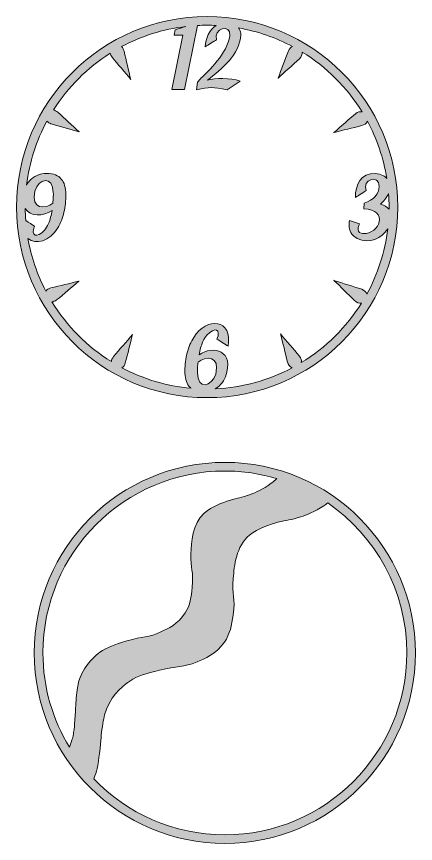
# Model space of a CAD drawing. Extents: x -1557 to 5989, y -1523 to 529.
# Drawn here: x -457 to 533, y -1523 to 529 of the extents above; entities that cross this region are included whole.
import ezdxf

# ---------------------------------------------------------------- set-up
doc = ezdxf.new("R2010")
doc.units = 0
doc.header["$MEASUREMENT"] = 0
doc.layers.add('Layer 1', color=7, linetype='Continuous')

# ---------------------------------------------------------------- blocks, each defined once
blk = doc.blocks.new('block 2')
at = {"layer": 'Layer 1', "true_color": 0x151312}
h = blk.add_hatch(color=250, dxfattribs=at)
h.dxf.hatch_style = 2
edge = h.paths.add_edge_path()
edge.add_spline(control_points=[(16, 529.4), (-245.2, 529.4), (-456.9, 317.7), (-456.9, 56.5), (-456.9, -204.7), (-245.2, -416.5), (16, -416.5), (277.2, -416.5), (488.9, -204.7), (488.9, 56.5), (488.9, 317.7), (277.2, 529.4), (16, 529.4)], knot_values=[0, 0, 0, 0, 1, 1, 1, 2, 2, 2, 3, 3, 3, 4, 4, 4, 4], degree=3, periodic=1)
edge = h.paths.add_edge_path()
edge.add_spline(control_points=[(446.5, 63.5), (453.2, 70.9), (461.5, 79.3), (466.2, 90), (467, 78.9), (467.4, 67.7), (467.4, 56.5), (467.4, 54.6), (467.4, 52.8), (467.4, 51), (463, 56.5), (456.2, 61), (446.5, 63.5)], knot_values=[0, 0, 0, 0, 1, 1, 1, 2, 2, 2, 3, 3, 3, 4, 4, 4, 4], degree=3, periodic=1)
edge = h.paths.add_edge_path()
edge.add_spline(control_points=[(-368.9, 48.1), (-370.6, 36.4), (-373.5, 25.2), (-377.5, 15.7), (-380.8, 9), (-383.9, 3.5), (-387, -0.2), (-406.6, -22.5), (-422.3, -15), (-412.3, 9.3), (-417.1, 12.1), (-426.5, 18.3), (-434.2, 23.2), (-434.9, 33.2), (-435.3, 43.2), (-435.4, 53.3), (-422.8, 32.8), (-391.6, 32.3), (-368.9, 48.1)], knot_values=[0, 0, 0, 0, 1, 1, 1, 2, 2, 2, 3, 3, 3, 4, 4, 4, 5, 5, 5, 6, 6, 6, 6], degree=3, periodic=1)
edge = h.paths.add_edge_path()
edge.add_spline(control_points=[(-411.2, 96.4), (-402.2, 127.1), (-366.7, 136.6), (-365.8, 92), (-365.6, 90), (-365.6, 87.8), (-365.6, 86.1), (-365.8, 84.3), (-365.8, 82.3), (-366, 80.3), (-366.2, 75.5), (-366.2, 71.1), (-366.9, 66.2), (-383.9, 51), (-422.7, 49.6), (-411.2, 96.4)], knot_values=[0, 0, 0, 0, 1, 1, 1, 2, 2, 2, 3, 3, 3, 4, 4, 4, 5, 5, 5, 5], degree=3, periodic=1)
edge = h.paths.add_edge_path()
edge.add_spline(control_points=[(-7.9, -354), (-7.9, -351.8), (-7.9, -349.6), (-7.9, -347.8), (-7.9, -345.9), (-7.9, -343.9), (-7.7, -342.1), (-7.5, -337.5), (-7, -332.8), (-6.6, -328), (10.8, -313), (49.5, -311.4), (37.3, -358.2), (27.4, -388.9), (-8.6, -398.4), (-7.9, -354)], knot_values=[0, 0, 0, 0, 1, 1, 1, 2, 2, 2, 3, 3, 3, 4, 4, 4, 5, 5, 5, 5], degree=3, periodic=1)
edge = h.paths.add_edge_path()
edge.add_spline(control_points=[(249.6, -329.6), (250.9, -324), (249.2, -318.5), (245.2, -313.5), (230.6, -295.3), (212.9, -276.5), (198.2, -258.3), (204, -280.8), (209.5, -305.6), (215.4, -328), (217.2, -334.9), (220.7, -340.3), (227.2, -342.4), (169.7, -373), (104.8, -391.5), (35.9, -394.5), (41.2, -391.5), (45.8, -387.8), (49.5, -383.8), (54.8, -378.3), (58.9, -371.7), (61.6, -364.4), (85, -299.5), (31.1, -285.6), (-3.9, -310.1), (-2, -298.2), (1.1, -287.4), (5.5, -277.4), (8.4, -270.6), (11.7, -265.1), (15.5, -261.6), (35.3, -239.3), (50.8, -246.8), (40.4, -271.3), (46.4, -274.8), (60.3, -283.8), (67.8, -289.1), (81, -221.8), (14.6, -214.3), (-17.4, -266.9), (-24.2, -278.1), (-29.8, -290.9), (-33.5, -305.3), (-37.3, -319.4), (-39.2, -334.4), (-39.2, -349.8), (-39.2, -358), (-38.4, -365.1), (-36.8, -371.7), (-35.3, -378.3), (-32.6, -383.6), (-29.3, -387.8), (-27.7, -389.7), (-25.8, -391.6), (-23.8, -393.2), (-85.4, -387.8), (-143.5, -369.9), (-195.5, -342.2), (-191.3, -339.7), (-188.5, -335.6), (-187, -330.3), (-180.5, -307.9), (-175.5, -282.5), (-169.2, -260), (-184.1, -277.7), (-201.2, -296.6), (-216, -314.4), (-219.4, -318.4), (-221.6, -322.6), (-221.7, -327.1), (-281.6, -289.8), (-332.3, -238.9), (-369.2, -178.7), (-365.1, -178.5), (-361.1, -176.9), (-357.5, -174), (-339.1, -159.5), (-320.2, -141.9), (-302, -127.3), (-324.5, -133), (-349.3, -138.3), (-371.8, -144.1), (-377.2, -145.4), (-381.6, -147.8), (-384.3, -151.9), (-405.5, -111.5), (-420.6, -67.5), (-428.7, -21.1), (-409.7, -37.8), (-374.5, -29), (-354.5, 5.1), (-347.9, 16.3), (-342.8, 28.9), (-339.3, 43.5), (-336, 57.8), (-334.4, 72.6), (-334.7, 88), (-334.9, 96.2), (-336, 103.7), (-337.7, 109.9), (-339.3, 116.5), (-341.9, 122), (-345.9, 126.2), (-349.2, 130.4), (-354.1, 134.2), (-360, 136.4), (-366, 138.8), (-373.1, 139.9), (-381.9, 139.9), (-390.7, 139.9), (-398.9, 138.4), (-405.9, 135), (-413.4, 132), (-419.6, 127.3), (-424.5, 122), (-427.4, 118.7), (-429.9, 115.1), (-432.1, 111.1), (-425.2, 167.9), (-407.7, 221.5), (-381.7, 269.8), (-379.3, 266.8), (-375.8, 264.6), (-371.5, 263.2), (-349.3, 256.1), (-324.1, 250.3), (-301.8, 243.4), (-319.1, 258.9), (-337.4, 276.4), (-354.8, 291.8), (-358.1, 294.8), (-361.7, 296.9), (-365.5, 297.6), (-329.5, 354.3), (-281.2, 402.5), (-224.5, 438.3), (-223.9, 435.1), (-222.4, 431.9), (-220, 428.9), (-205.6, 410.5), (-188, 391.6), (-173.5, 373.3), (-179.1, 395.8), (-184.4, 420.6), (-190.1, 443.1), (-191.3, 447.9), (-193.3, 451.9), (-196.5, 454.7), (-147.8, 480.8), (-93.7, 498.2), (-36.5, 504.8), (-45.4, 502.1), (-54.3, 499.5), (-63.5, 496.7), (-63.5, 496.7), (-66.2, 483), (-66.2, 483), (-66.2, 483), (-44.1, 483), (-44.1, 483), (-44.1, 483), (-71.2, 348.4), (-71.2, 348.4), (-71.2, 348.4), (-40.1, 348.4), (-40.1, 348.4), (-40.1, 348.4), (-7.8, 507.3), (-7.8, 507.3), (0.1, 507.7), (8, 507.9), (16, 507.9), (23.5, 507.9), (30.9, 507.7), (38.4, 507.3), (21.3, 496.7), (12.5, 475.6), (10.9, 454.6), (18.8, 459.2), (32.7, 468.2), (39.3, 472), (29.4, 498.9), (76.4, 513.7), (72.2, 481.7), (66.9, 438.9), (17.9, 392.5), (1.2, 376.9), (-2.8, 373.1), (-5.2, 369.6), (-7.7, 366.5), (-7.7, 366.5), (-10.3, 347.5), (-10.3, 347.5), (23.2, 355), (28.7, 354.6), (65.6, 347.5), (65.6, 347.5), (98.2, 369.4), (98.2, 369.4), (72.9, 377.3), (35.8, 377.3), (16.6, 371.6), (52.1, 399.2), (97.1, 434.3), (99.3, 484.1), (99.8, 489.2), (98, 494.3), (95.6, 498.9), (95.2, 499.6), (94.7, 500.4), (94.2, 501.1), (141.7, 492.8), (186.7, 476.9), (228, 454.9), (223.4, 453), (220, 449.2), (217.8, 444), (208.8, 422.5), (200.8, 397.9), (191.9, 376.3), (208.8, 392.2), (227.9, 408.9), (244.8, 424.8), (249.8, 429.5), (252.8, 434.8), (251.9, 441.2), (312.1, 404.1), (363.1, 353.3), (400.3, 293.1), (394.9, 294), (389.7, 292.3), (385, 288.5), (366.8, 273.9), (348.1, 256), (330, 241.3), (352.4, 247.2), (377.2, 252.8), (399.6, 258.7), (406.2, 260.5), (411.4, 263.8), (413.7, 269.9), (437.2, 226.2), (453.8, 178.2), (461.8, 127.4), (459.2, 130.5), (456.1, 133), (452.3, 135.2), (447, 137.6), (440.8, 139.6), (434, 139.8), (397.3, 141.4), (383.4, 111.2), (384.1, 80.5), (391.8, 85.3), (405.3, 94.4), (411, 97.7), (398, 124.4), (443.7, 139.2), (443, 107.6), (442.6, 89.5), (429.1, 74.1), (405.5, 66.6), (405.5, 66.6), (404.6, 51.8), (404.6, 51.8), (467.1, 51.6), (445.4, -11.8), (402.6, -9.1), (395.6, -8.9), (391.1, -5.8), (390.9, 1), (390.5, 3.9), (391.4, 6.8), (392.7, 10.8), (394, 14.7), (392.7, 11), (394.2, 14.7), (394.2, 14.7), (369.3, 23.3), (369.3, 23.3), (368.2, 17.8), (368, 12.1), (368.6, 6.6), (370.2, -6.5), (378.1, -16.2), (388.5, -21.2), (419.1, -36.7), (449.3, -20.1), (464.2, 2.5), (457.2, -55.7), (439.1, -110.5), (412.1, -159.8), (410.4, -153.9), (405.9, -149.9), (399.7, -147.6), (377.7, -139.7), (352.7, -133.1), (330.7, -125.3), (347.4, -141.4), (365.1, -159.6), (381.9, -175.6), (387, -180.5), (392.7, -183.2), (399.3, -181.7), (361.7, -241.9), (310.4, -292.7), (249.6, -329.6)], knot_values=[0, 0, 0, 0, 1, 1, 1, 2, 2, 2, 3, 3, 3, 4, 4, 4, 5, 5, 5, 6, 6, 6, 7, 7, 7, 8, 8, 8, 9, 9, 9, 10, 10, 10, 11, 11, 11, 12, 12, 12, 13, 13, 13, 14, 14, 14, 15, 15, 15, 16, 16, 16, 17, 17, 17, 18, 18, 18, 19, 19, 19, 20, 20, 20, 21, 21, 21, 22, 22, 22, 23, 23, 23, 24, 24, 24, 25, 25, 25, 26, 26, 26, 27, 27, 27, 28, 28, 28, 29, 29, 29, 30, 30, 30, 31, 31, 31, 32, 32, 32, 33, 33, 33, 34, 34, 34, 35, 35, 35, 36, 36, 36, 37, 37, 37, 38, 38, 38, 39, 39, 39, 40, 40, 40, 41, 41, 41, 42, 42, 42, 43, 43, 43, 44, 44, 44, 45, 45, 45, 46, 46, 46, 47, 47, 47, 48, 48, 48, 49, 49, 49, 50, 50, 50, 51, 51, 51, 52, 52, 52, 53, 53, 53, 54, 54, 54, 55, 55, 55, 56, 56, 56, 57, 57, 57, 58, 58, 58, 59, 59, 59, 60, 60, 60, 61, 61, 61, 62, 62, 62, 63, 63, 63, 64, 64, 64, 65, 65, 65, 66, 66, 66, 67, 67, 67, 68, 68, 68, 69, 69, 69, 70, 70, 70, 71, 71, 71, 72, 72, 72, 73, 73, 73, 74, 74, 74, 75, 75, 75, 76, 76, 76, 77, 77, 77, 78, 78, 78, 79, 79, 79, 80, 80, 80, 81, 81, 81, 82, 82, 82, 83, 83, 83, 84, 84, 84, 85, 85, 85, 86, 86, 86, 87, 87, 87, 88, 88, 88, 89, 89, 89, 90, 90, 90, 91, 91, 91, 92, 92, 92, 93, 93, 93, 94, 94, 94, 95, 95, 95, 96, 96, 96, 97, 97, 97, 98, 98, 98, 99, 99, 99, 100, 100, 100, 101, 101, 101, 102, 102, 102, 102], degree=3, periodic=1)
h = blk.add_hatch(color=250, dxfattribs=at)
h.dxf.hatch_style = 2
edge = h.paths.add_edge_path()
edge.add_spline(control_points=[(-173.5, 373.3), (-174.6, 372.8), (-172.4, 373.8), (-173.5, 373.3), (-173.5, 373.3), (-173.5, 373.3), (-173.5, 373.3)], knot_values=[0, 0, 0, 0, 1, 1, 1, 2, 2, 2, 2], degree=3, periodic=1)
h = blk.add_hatch(color=250, dxfattribs=at)
h.dxf.hatch_style = 2
edge = h.paths.add_edge_path()
edge.add_spline(control_points=[(191.9, 376.3), (191.9, 376.3), (191.9, 376.3), (191.9, 376.3), (191.3, 376.7), (191.7, 376.4), (191.9, 376.3)], knot_values=[0, 0, 0, 0, 1, 1, 1, 2, 2, 2, 2], degree=3, periodic=1)
h = blk.add_hatch(color=250, dxfattribs=at)
h.dxf.hatch_style = 2
edge = h.paths.add_edge_path()
edge.add_spline(control_points=[(191.9, 376.3), (192, 376.2), (192, 376.2), (192, 376.2), (192, 376.2), (192, 376.2), (191.9, 376.3)], knot_values=[0, 0, 0, 0, 1, 1, 1, 2, 2, 2, 2], degree=3, periodic=1)
h = blk.add_hatch(color=250, dxfattribs=at)
h.dxf.hatch_style = 2
edge = h.paths.add_edge_path()
edge.add_spline(control_points=[(192, 376.2), (192, 376.2), (192.1, 376.2), (192.1, 376.1), (192.1, 376.2), (192, 376.2), (192, 376.2)], knot_values=[0, 0, 0, 0, 1, 1, 1, 2, 2, 2, 2], degree=3, periodic=1)
h = blk.add_hatch(color=250, dxfattribs=at)
h.dxf.hatch_style = 2
edge = h.paths.add_edge_path()
edge.add_spline(control_points=[(192.1, 376.1), (192.2, 376.1), (192.2, 376.1), (192.1, 376.1), (192.1, 376.1), (192.1, 376.1), (192.1, 376.1)], knot_values=[0, 0, 0, 0, 1, 1, 1, 2, 2, 2, 2], degree=3, periodic=1)
h = blk.add_hatch(color=250, dxfattribs=at)
h.dxf.hatch_style = 2
edge = h.paths.add_edge_path()
edge.add_spline(control_points=[(-301.8, 243.4), (-302.1, 242.9), (-301.9, 243.2), (-301.8, 243.4), (-301.8, 243.4), (-301.8, 243.4), (-301.8, 243.4)], knot_values=[0, 0, 0, 0, 1, 1, 1, 2, 2, 2, 2], degree=3, periodic=1)
h = blk.add_hatch(color=250, dxfattribs=at)
h.dxf.hatch_style = 2
edge = h.paths.add_edge_path()
edge.add_spline(control_points=[(-301.8, 243.4), (-301.7, 243.5), (-301.7, 243.6), (-301.6, 243.7), (-301.7, 243.6), (-301.7, 243.5), (-301.8, 243.4)], knot_values=[0, 0, 0, 0, 1, 1, 1, 2, 2, 2, 2], degree=3, periodic=1)
h = blk.add_hatch(color=250, dxfattribs=at)
h.dxf.hatch_style = 2
edge = h.paths.add_edge_path()
edge.add_spline(control_points=[(-301.6, 243.7), (-301.6, 243.7), (-301.6, 243.7), (-301.6, 243.7), (-301.6, 243.7), (-301.6, 243.7), (-301.6, 243.7)], knot_values=[0, 0, 0, 0, 1, 1, 1, 2, 2, 2, 2], degree=3, periodic=1)
h = blk.add_hatch(color=250, dxfattribs=at)
h.dxf.hatch_style = 2
edge = h.paths.add_edge_path()
edge.add_spline(control_points=[(-301.6, 243.7), (-301.6, 243.7), (-301.6, 243.7), (-301.6, 243.7), (-301.6, 243.7), (-301.6, 243.7), (-301.6, 243.7)], knot_values=[0, 0, 0, 0, 1, 1, 1, 2, 2, 2, 2], degree=3, periodic=1)
h = blk.add_hatch(color=250, dxfattribs=at)
h.dxf.hatch_style = 2
edge = h.paths.add_edge_path()
edge.add_spline(control_points=[(329.9, 241.5), (329.9, 241.6), (329.9, 241.6), (329.9, 241.5), (329.9, 241.5), (329.9, 241.5), (329.9, 241.5)], knot_values=[0, 0, 0, 0, 1, 1, 1, 2, 2, 2, 2], degree=3, periodic=1)
h = blk.add_hatch(color=250, dxfattribs=at)
h.dxf.hatch_style = 2
edge = h.paths.add_edge_path()
edge.add_spline(control_points=[(329.9, 241.4), (329.9, 241.5), (329.9, 241.5), (329.9, 241.5), (329.9, 241.5), (329.9, 241.5), (329.9, 241.4)], knot_values=[0, 0, 0, 0, 1, 1, 1, 2, 2, 2, 2], degree=3, periodic=1)
h = blk.add_hatch(color=250, dxfattribs=at)
h.dxf.hatch_style = 2
edge = h.paths.add_edge_path()
edge.add_spline(control_points=[(330.1, 241.1), (330.1, 241.1), (330, 241.2), (330, 241.3), (330, 241.3), (329.9, 241.4), (329.9, 241.4), (330, 241.3), (330, 241.2), (330.1, 241.1)], knot_values=[0, 0, 0, 0, 1, 1, 1, 2, 2, 2, 3, 3, 3, 3], degree=3, periodic=1)
h = blk.add_hatch(color=250, dxfattribs=at)
h.dxf.hatch_style = 2
edge = h.paths.add_edge_path()
edge.add_spline(control_points=[(330.1, 241.1), (330.2, 240.9), (330.2, 240.9), (330.1, 241.1), (330.1, 241.1), (330.1, 241.1), (330.1, 241.1)], knot_values=[0, 0, 0, 0, 1, 1, 1, 2, 2, 2, 2], degree=3, periodic=1)
h = blk.add_hatch(color=250, dxfattribs=at)
h.dxf.hatch_style = 2
edge = h.paths.add_edge_path()
edge.add_spline(control_points=[(330.1, 241.1), (330.1, 241.1), (330.1, 241.1), (330.1, 241.1), (330.1, 241.1), (330.1, 241.1), (330.1, 241.1)], knot_values=[0, 0, 0, 0, 1, 1, 1, 2, 2, 2, 2], degree=3, periodic=1)
h = blk.add_hatch(color=250, dxfattribs=at)
h.dxf.hatch_style = 2
edge = h.paths.add_edge_path()
edge.add_spline(control_points=[(-302, -127.3), (-301.9, -127.5), (-301.9, -127.6), (-301.9, -127.6), (-301.9, -127.5), (-302.4, -126.5), (-302, -127.3)], knot_values=[0, 0, 0, 0, 1, 1, 1, 2, 2, 2, 2], degree=3, periodic=1)
h = blk.add_hatch(color=250, dxfattribs=at)
h.dxf.hatch_style = 2
edge = h.paths.add_edge_path()
edge.add_spline(control_points=[(-301.9, -127.6), (-301.9, -127.6), (-301.9, -127.6), (-301.9, -127.6), (-301.9, -127.6), (-301.9, -127.6), (-301.9, -127.6)], knot_values=[0, 0, 0, 0, 1, 1, 1, 2, 2, 2, 2], degree=3, periodic=1)
h = blk.add_hatch(color=250, dxfattribs=at)
h.dxf.hatch_style = 2
edge = h.paths.add_edge_path()
edge.add_spline(control_points=[(330.5, -125.6), (330.5, -125.6), (330.6, -125.5), (330.7, -125.3), (331.2, -124.6), (330.6, -125.5), (330.5, -125.6)], knot_values=[0, 0, 0, 0, 1, 1, 1, 2, 2, 2, 2], degree=3, periodic=1)
h = blk.add_hatch(color=250, dxfattribs=at)
h.dxf.hatch_style = 2
edge = h.paths.add_edge_path()
edge.add_spline(control_points=[(330.5, -125.6), (330.5, -125.6), (330.5, -125.6), (330.5, -125.6), (330.5, -125.6), (330.5, -125.6), (330.5, -125.6)], knot_values=[0, 0, 0, 0, 1, 1, 1, 2, 2, 2, 2], degree=3, periodic=1)
h = blk.add_hatch(color=250, dxfattribs=at)
h.dxf.hatch_style = 2
edge = h.paths.add_edge_path()
edge.add_spline(control_points=[(-169.2, -260), (-169.1, -260.1), (-169, -260.1), (-169, -260.1), (-169.2, -260), (-169.8, -259.7), (-169.2, -260)], knot_values=[0, 0, 0, 0, 1, 1, 1, 2, 2, 2, 2], degree=3, periodic=1)
h = blk.add_hatch(color=250, dxfattribs=at)
h.dxf.hatch_style = 2
edge = h.paths.add_edge_path()
edge.add_spline(control_points=[(-169, -260.1), (-168.9, -260.1), (-168.9, -260.2), (-168.9, -260.2), (-168.9, -260.2), (-168.9, -260.1), (-169, -260.1)], knot_values=[0, 0, 0, 0, 1, 1, 1, 2, 2, 2, 2], degree=3, periodic=1)
h = blk.add_hatch(color=250, dxfattribs=at)
h.dxf.hatch_style = 2
edge = h.paths.add_edge_path()
edge.add_spline(control_points=[(-168.9, -260.2), (-168.8, -260.2), (-168.8, -260.2), (-168.9, -260.2), (-168.9, -260.2), (-168.9, -260.2), (-168.9, -260.2)], knot_values=[0, 0, 0, 0, 1, 1, 1, 2, 2, 2, 2], degree=3, periodic=1)
h = blk.add_hatch(color=250, dxfattribs=at)
h.dxf.hatch_style = 2
edge = h.paths.add_edge_path()
edge.add_spline(control_points=[(197.9, -258.5), (197.8, -258.5), (197.8, -258.5), (197.9, -258.5), (197.9, -258.5), (197.9, -258.5), (197.9, -258.5)], knot_values=[0, 0, 0, 0, 1, 1, 1, 2, 2, 2, 2], degree=3, periodic=1)
h = blk.add_hatch(color=250, dxfattribs=at)
h.dxf.hatch_style = 2
edge = h.paths.add_edge_path()
edge.add_spline(control_points=[(197.9, -258.5), (197.9, -258.5), (198, -258.4), (198.2, -258.3), (198.9, -258), (198, -258.4), (197.9, -258.5)], knot_values=[0, 0, 0, 0, 1, 1, 1, 2, 2, 2, 2], degree=3, periodic=1)
at = {"layer": 'Layer 1', "lineweight": 0}
for points, knots in [([(16, 529.4), (-245.2, 529.4), (-456.9, 317.7), (-456.9, 56.5), (-456.9, -204.7), (-245.2, -416.5), (16, -416.5), (277.2, -416.5), (488.9, -204.7), (488.9, 56.5), (488.9, 317.7), (277.2, 529.4), (16, 529.4)], [0, 0, 0, 0, 1, 1, 1, 2, 2, 2, 3, 3, 3, 4, 4, 4, 4]), ([(249.6, -329.6), (250.9, -324), (249.2, -318.5), (245.2, -313.5), (230.6, -295.3), (212.9, -276.5), (198.2, -258.3), (204, -280.8), (209.5, -305.6), (215.4, -328), (217.2, -334.9), (220.7, -340.3), (227.2, -342.4), (169.7, -373), (104.8, -391.5), (35.9, -394.5), (41.2, -391.5), (45.8, -387.8), (49.5, -383.8), (54.8, -378.3), (58.9, -371.7), (61.6, -364.4), (85, -299.5), (31.1, -285.6), (-3.9, -310.1), (-2, -298.2), (1.1, -287.4), (5.5, -277.4), (8.4, -270.6), (11.7, -265.1), (15.5, -261.6), (35.3, -239.3), (50.8, -246.8), (40.4, -271.3), (46.4, -274.8), (60.3, -283.8), (67.8, -289.1), (81, -221.8), (14.6, -214.3), (-17.4, -266.9), (-24.2, -278.1), (-29.8, -290.9), (-33.5, -305.3), (-37.3, -319.4), (-39.2, -334.4), (-39.2, -349.8), (-39.2, -358), (-38.4, -365.1), (-36.8, -371.7), (-35.3, -378.3), (-32.6, -383.6), (-29.3, -387.8), (-27.7, -389.7), (-25.8, -391.6), (-23.8, -393.2), (-85.4, -387.8), (-143.5, -369.9), (-195.5, -342.2), (-191.3, -339.7), (-188.5, -335.6), (-187, -330.3), (-180.5, -307.9), (-175.5, -282.5), (-169.2, -260), (-184.1, -277.7), (-201.2, -296.6), (-216, -314.4), (-219.4, -318.4), (-221.6, -322.6), (-221.7, -327.1), (-281.6, -289.8), (-332.3, -238.9), (-369.2, -178.7), (-365.1, -178.5), (-361.1, -176.9), (-357.5, -174), (-339.1, -159.5), (-320.2, -141.9), (-302, -127.3), (-324.5, -133), (-349.3, -138.3), (-371.8, -144.1), (-377.2, -145.4), (-381.6, -147.8), (-384.3, -151.9), (-405.5, -111.5), (-420.6, -67.5), (-428.7, -21.1), (-409.7, -37.8), (-374.5, -29), (-354.5, 5.1), (-347.9, 16.3), (-342.8, 28.9), (-339.3, 43.5), (-336, 57.8), (-334.4, 72.6), (-334.7, 88), (-334.9, 96.2), (-336, 103.7), (-337.7, 109.9), (-339.3, 116.5), (-341.9, 122), (-345.9, 126.2), (-349.2, 130.4), (-354.1, 134.2), (-360, 136.4), (-366, 138.8), (-373.1, 139.9), (-381.9, 139.9), (-390.7, 139.9), (-398.9, 138.4), (-405.9, 135), (-413.4, 132), (-419.6, 127.3), (-424.5, 122), (-427.4, 118.7), (-429.9, 115.1), (-432.1, 111.1), (-425.2, 167.9), (-407.7, 221.5), (-381.7, 269.8), (-379.3, 266.8), (-375.8, 264.6), (-371.5, 263.2), (-349.3, 256.1), (-324.1, 250.3), (-301.8, 243.4), (-319.1, 258.9), (-337.4, 276.4), (-354.8, 291.8), (-358.1, 294.8), (-361.7, 296.9), (-365.5, 297.6), (-329.5, 354.3), (-281.2, 402.5), (-224.5, 438.3), (-223.9, 435.1), (-222.4, 431.9), (-220, 428.9), (-205.6, 410.5), (-188, 391.6), (-173.5, 373.3), (-179.1, 395.8), (-184.4, 420.6), (-190.1, 443.1), (-191.3, 447.9), (-193.3, 451.9), (-196.5, 454.7), (-147.8, 480.8), (-93.7, 498.2), (-36.5, 504.8), (-45.4, 502.1), (-54.3, 499.5), (-63.5, 496.7), (-63.5, 496.7), (-66.2, 483), (-66.2, 483), (-66.2, 483), (-44.1, 483), (-44.1, 483), (-44.1, 483), (-71.2, 348.4), (-71.2, 348.4), (-71.2, 348.4), (-40.1, 348.4), (-40.1, 348.4), (-40.1, 348.4), (-7.8, 507.3), (-7.8, 507.3), (0.1, 507.7), (8, 507.9), (16, 507.9), (23.5, 507.9), (30.9, 507.7), (38.4, 507.3), (21.3, 496.7), (12.5, 475.6), (10.9, 454.6), (18.8, 459.2), (32.7, 468.2), (39.3, 472), (29.4, 498.9), (76.4, 513.7), (72.2, 481.7), (66.9, 438.9), (17.9, 392.5), (1.2, 376.9), (-2.8, 373.1), (-5.2, 369.6), (-7.7, 366.5), (-7.7, 366.5), (-10.3, 347.5), (-10.3, 347.5), (23.2, 355), (28.7, 354.6), (65.6, 347.5), (65.6, 347.5), (98.2, 369.4), (98.2, 369.4), (72.9, 377.3), (35.8, 377.3), (16.6, 371.6), (52.1, 399.2), (97.1, 434.3), (99.3, 484.1), (99.8, 489.2), (98, 494.3), (95.6, 498.9), (95.2, 499.6), (94.7, 500.4), (94.2, 501.1), (141.7, 492.8), (186.7, 476.9), (228, 454.9), (223.4, 453), (220, 449.2), (217.8, 444), (208.8, 422.5), (200.8, 397.9), (191.9, 376.3), (208.8, 392.2), (227.9, 408.9), (244.8, 424.8), (249.8, 429.5), (252.8, 434.8), (251.9, 441.2), (312.1, 404.1), (363.1, 353.3), (400.3, 293.1), (394.9, 294), (389.7, 292.3), (385, 288.5), (366.8, 273.9), (348.1, 256), (330, 241.3), (352.4, 247.2), (377.2, 252.8), (399.6, 258.7), (406.2, 260.5), (411.4, 263.8), (413.7, 269.9), (437.2, 226.2), (453.8, 178.2), (461.8, 127.4), (459.2, 130.5), (456.1, 133), (452.3, 135.2), (447, 137.6), (440.8, 139.6), (434, 139.8), (397.3, 141.4), (383.4, 111.2), (384.1, 80.5), (391.8, 85.3), (405.3, 94.4), (411, 97.7), (398, 124.4), (443.7, 139.2), (443, 107.6), (442.6, 89.5), (429.1, 74.1), (405.5, 66.6), (405.5, 66.6), (404.6, 51.8), (404.6, 51.8), (467.1, 51.6), (445.4, -11.8), (402.6, -9.1), (395.6, -8.9), (391.1, -5.8), (390.9, 1), (390.5, 3.9), (391.4, 6.8), (392.7, 10.8), (394, 14.7), (392.7, 11), (394.2, 14.7), (394.2, 14.7), (369.3, 23.3), (369.3, 23.3), (368.2, 17.8), (368, 12.1), (368.6, 6.6), (370.2, -6.5), (378.1, -16.2), (388.5, -21.2), (419.1, -36.7), (449.3, -20.1), (464.2, 2.5), (457.2, -55.7), (439.1, -110.5), (412.1, -159.8), (410.4, -153.9), (405.9, -149.9), (399.7, -147.6), (377.7, -139.7), (352.7, -133.1), (330.7, -125.3), (347.4, -141.4), (365.1, -159.6), (381.9, -175.6), (387, -180.5), (392.7, -183.2), (399.3, -181.7), (361.7, -241.9), (310.4, -292.7), (249.6, -329.6)], [0, 0, 0, 0, 1, 1, 1, 2, 2, 2, 3, 3, 3, 4, 4, 4, 5, 5, 5, 6, 6, 6, 7, 7, 7, 8, 8, 8, 9, 9, 9, 10, 10, 10, 11, 11, 11, 12, 12, 12, 13, 13, 13, 14, 14, 14, 15, 15, 15, 16, 16, 16, 17, 17, 17, 18, 18, 18, 19, 19, 19, 20, 20, 20, 21, 21, 21, 22, 22, 22, 23, 23, 23, 24, 24, 24, 25, 25, 25, 26, 26, 26, 27, 27, 27, 28, 28, 28, 29, 29, 29, 30, 30, 30, 31, 31, 31, 32, 32, 32, 33, 33, 33, 34, 34, 34, 35, 35, 35, 36, 36, 36, 37, 37, 37, 38, 38, 38, 39, 39, 39, 40, 40, 40, 41, 41, 41, 42, 42, 42, 43, 43, 43, 44, 44, 44, 45, 45, 45, 46, 46, 46, 47, 47, 47, 48, 48, 48, 49, 49, 49, 50, 50, 50, 51, 51, 51, 52, 52, 52, 53, 53, 53, 54, 54, 54, 55, 55, 55, 56, 56, 56, 57, 57, 57, 58, 58, 58, 59, 59, 59, 60, 60, 60, 61, 61, 61, 62, 62, 62, 63, 63, 63, 64, 64, 64, 65, 65, 65, 66, 66, 66, 67, 67, 67, 68, 68, 68, 69, 69, 69, 70, 70, 70, 71, 71, 71, 72, 72, 72, 73, 73, 73, 74, 74, 74, 75, 75, 75, 76, 76, 76, 77, 77, 77, 78, 78, 78, 79, 79, 79, 80, 80, 80, 81, 81, 81, 82, 82, 82, 83, 83, 83, 84, 84, 84, 85, 85, 85, 86, 86, 86, 87, 87, 87, 88, 88, 88, 89, 89, 89, 90, 90, 90, 91, 91, 91, 92, 92, 92, 93, 93, 93, 94, 94, 94, 95, 95, 95, 96, 96, 96, 97, 97, 97, 98, 98, 98, 99, 99, 99, 100, 100, 100, 101, 101, 101, 102, 102, 102, 102]), ([(-173.5, 373.3), (-174.6, 372.8), (-172.4, 373.8), (-173.5, 373.3), (-173.5, 373.3), (-173.5, 373.3), (-173.5, 373.3)], [0, 0, 0, 0, 1, 1, 1, 2, 2, 2, 2]), ([(191.9, 376.3), (191.9, 376.3), (191.9, 376.3), (191.9, 376.3), (191.3, 376.7), (191.7, 376.4), (191.9, 376.3)], [0, 0, 0, 0, 1, 1, 1, 2, 2, 2, 2]), ([(191.9, 376.3), (192, 376.2), (192, 376.2), (192, 376.2), (192, 376.2), (192, 376.2), (191.9, 376.3)], [0, 0, 0, 0, 1, 1, 1, 2, 2, 2, 2]), ([(192, 376.2), (192, 376.2), (192.1, 376.2), (192.1, 376.1), (192.1, 376.2), (192, 376.2), (192, 376.2)], [0, 0, 0, 0, 1, 1, 1, 2, 2, 2, 2]), ([(192.1, 376.1), (192.2, 376.1), (192.2, 376.1), (192.1, 376.1), (192.1, 376.1), (192.1, 376.1), (192.1, 376.1)], [0, 0, 0, 0, 1, 1, 1, 2, 2, 2, 2]), ([(-301.8, 243.4), (-302.1, 242.9), (-301.9, 243.2), (-301.8, 243.4), (-301.8, 243.4), (-301.8, 243.4), (-301.8, 243.4)], [0, 0, 0, 0, 1, 1, 1, 2, 2, 2, 2]), ([(-301.8, 243.4), (-301.7, 243.5), (-301.7, 243.6), (-301.6, 243.7), (-301.7, 243.6), (-301.7, 243.5), (-301.8, 243.4)], [0, 0, 0, 0, 1, 1, 1, 2, 2, 2, 2]), ([(-301.6, 243.7), (-301.6, 243.7), (-301.6, 243.7), (-301.6, 243.7), (-301.6, 243.7), (-301.6, 243.7), (-301.6, 243.7)], [0, 0, 0, 0, 1, 1, 1, 2, 2, 2, 2]), ([(-301.6, 243.7), (-301.6, 243.7), (-301.6, 243.7), (-301.6, 243.7), (-301.6, 243.7), (-301.6, 243.7), (-301.6, 243.7)], [0, 0, 0, 0, 1, 1, 1, 2, 2, 2, 2]), ([(329.9, 241.5), (329.9, 241.6), (329.9, 241.6), (329.9, 241.5), (329.9, 241.5), (329.9, 241.5), (329.9, 241.5)], [0, 0, 0, 0, 1, 1, 1, 2, 2, 2, 2]), ([(329.9, 241.4), (329.9, 241.5), (329.9, 241.5), (329.9, 241.5), (329.9, 241.5), (329.9, 241.5), (329.9, 241.4)], [0, 0, 0, 0, 1, 1, 1, 2, 2, 2, 2]), ([(330.1, 241.1), (330.1, 241.1), (330, 241.2), (330, 241.3), (330, 241.3), (329.9, 241.4), (329.9, 241.4), (330, 241.3), (330, 241.2), (330.1, 241.1)], [0, 0, 0, 0, 1, 1, 1, 2, 2, 2, 3, 3, 3, 3]), ([(330.1, 241.1), (330.2, 240.9), (330.2, 240.9), (330.1, 241.1), (330.1, 241.1), (330.1, 241.1), (330.1, 241.1)], [0, 0, 0, 0, 1, 1, 1, 2, 2, 2, 2]), ([(330.1, 241.1), (330.1, 241.1), (330.1, 241.1), (330.1, 241.1), (330.1, 241.1), (330.1, 241.1), (330.1, 241.1)], [0, 0, 0, 0, 1, 1, 1, 2, 2, 2, 2]), ([(-411.2, 96.4), (-402.2, 127.1), (-366.7, 136.6), (-365.8, 92), (-365.6, 90), (-365.6, 87.8), (-365.6, 86.1), (-365.8, 84.3), (-365.8, 82.3), (-366, 80.3), (-366.2, 75.5), (-366.2, 71.1), (-366.9, 66.2), (-383.9, 51), (-422.7, 49.6), (-411.2, 96.4)], [0, 0, 0, 0, 1, 1, 1, 2, 2, 2, 3, 3, 3, 4, 4, 4, 5, 5, 5, 5]), ([(446.5, 63.5), (453.2, 70.9), (461.5, 79.3), (466.2, 90), (467, 78.9), (467.4, 67.7), (467.4, 56.5), (467.4, 54.6), (467.4, 52.8), (467.4, 51), (463, 56.5), (456.2, 61), (446.5, 63.5)], [0, 0, 0, 0, 1, 1, 1, 2, 2, 2, 3, 3, 3, 4, 4, 4, 4]), ([(-368.9, 48.1), (-370.6, 36.4), (-373.5, 25.2), (-377.5, 15.7), (-380.8, 9), (-383.9, 3.5), (-387, -0.2), (-406.6, -22.5), (-422.3, -15), (-412.3, 9.3), (-417.1, 12.1), (-426.5, 18.3), (-434.2, 23.2), (-434.9, 33.2), (-435.3, 43.2), (-435.4, 53.3), (-422.8, 32.8), (-391.6, 32.3), (-368.9, 48.1)], [0, 0, 0, 0, 1, 1, 1, 2, 2, 2, 3, 3, 3, 4, 4, 4, 5, 5, 5, 6, 6, 6, 6]), ([(-302, -127.3), (-301.9, -127.5), (-301.9, -127.6), (-301.9, -127.6), (-301.9, -127.5), (-302.4, -126.5), (-302, -127.3)], [0, 0, 0, 0, 1, 1, 1, 2, 2, 2, 2]), ([(-301.9, -127.6), (-301.9, -127.6), (-301.9, -127.6), (-301.9, -127.6), (-301.9, -127.6), (-301.9, -127.6), (-301.9, -127.6)], [0, 0, 0, 0, 1, 1, 1, 2, 2, 2, 2]), ([(330.5, -125.6), (330.5, -125.6), (330.6, -125.5), (330.7, -125.3), (331.2, -124.6), (330.6, -125.5), (330.5, -125.6)], [0, 0, 0, 0, 1, 1, 1, 2, 2, 2, 2]), ([(330.5, -125.6), (330.5, -125.6), (330.5, -125.6), (330.5, -125.6), (330.5, -125.6), (330.5, -125.6), (330.5, -125.6)], [0, 0, 0, 0, 1, 1, 1, 2, 2, 2, 2]), ([(-169.2, -260), (-169.1, -260.1), (-169, -260.1), (-169, -260.1), (-169.2, -260), (-169.8, -259.7), (-169.2, -260)], [0, 0, 0, 0, 1, 1, 1, 2, 2, 2, 2]), ([(-169, -260.1), (-168.9, -260.1), (-168.9, -260.2), (-168.9, -260.2), (-168.9, -260.2), (-168.9, -260.1), (-169, -260.1)], [0, 0, 0, 0, 1, 1, 1, 2, 2, 2, 2]), ([(-168.9, -260.2), (-168.8, -260.2), (-168.8, -260.2), (-168.9, -260.2), (-168.9, -260.2), (-168.9, -260.2), (-168.9, -260.2)], [0, 0, 0, 0, 1, 1, 1, 2, 2, 2, 2]), ([(197.9, -258.5), (197.8, -258.5), (197.8, -258.5), (197.9, -258.5), (197.9, -258.5), (197.9, -258.5), (197.9, -258.5)], [0, 0, 0, 0, 1, 1, 1, 2, 2, 2, 2]), ([(197.9, -258.5), (197.9, -258.5), (198, -258.4), (198.2, -258.3), (198.9, -258), (198, -258.4), (197.9, -258.5)], [0, 0, 0, 0, 1, 1, 1, 2, 2, 2, 2]), ([(-7.9, -354), (-7.9, -351.8), (-7.9, -349.6), (-7.9, -347.8), (-7.9, -345.9), (-7.9, -343.9), (-7.7, -342.1), (-7.5, -337.5), (-7, -332.8), (-6.6, -328), (10.8, -313), (49.5, -311.4), (37.3, -358.2), (27.4, -388.9), (-8.6, -398.4), (-7.9, -354)], [0, 0, 0, 0, 1, 1, 1, 2, 2, 2, 3, 3, 3, 4, 4, 4, 5, 5, 5, 5])]:
    blk.add_open_spline(points, degree=3, knots=knots, dxfattribs=at)

msp = doc.modelspace()

# ---------------------------------------------------------------- hatches: boundary and pattern name
at = {"layer": 'Layer 1', "true_color": 0xefbf2f}
h = msp.add_hatch(color=40, dxfattribs=at)
h.dxf.hatch_style = 2
edge = h.paths.add_edge_path()
edge.add_spline(control_points=[(60, -577.1), (-201.2, -577.1), (-412.9, -788.8), (-412.9, -1050), (-412.9, -1311.2), (-201.2, -1522.9), (60, -1522.9), (321.2, -1522.9), (532.9, -1311.2), (532.9, -1050), (532.9, -788.8), (321.2, -577.1), (60, -577.1)], knot_values=[0, 0, 0, 0, 1, 1, 1, 2, 2, 2, 3, 3, 3, 4, 4, 4, 4], degree=3, periodic=1)
edge = h.paths.add_edge_path()
edge.add_spline(control_points=[(60, -598.6), (104.8, -598.6), (148.2, -605.2), (189.1, -617.4), (184.9, -621.2), (180.3, -625.1), (175.1, -629), (154.7, -644.3), (136, -651.7), (123.6, -656.5), (99.6, -665.9), (93.1, -664.4), (71.6, -671.5), (55.4, -676.8), (27.6, -686.3), (8.7, -703.2), (-21.7, -730.6), (-23.1, -774.8), (-24.4, -804.2), (-26, -841.5), (-16.8, -847.1), (-21.1, -887.7), (-23.5, -911.3), (-25.7, -930.3), (-38.2, -950.3), (-55.5, -978), (-81.7, -990.1), (-98.6, -997.9), (-129.3, -1012.1), (-143.2, -1008.4), (-183.1, -1020.3), (-214.5, -1029.7), (-231.8, -1035.3), (-250.2, -1048.4), (-258.3, -1054.2), (-287.7, -1076.4), (-300.7, -1115), (-304.5, -1126.5), (-305.7, -1136), (-308, -1154.9), (-310.5, -1175.1), (-309.4, -1181.6), (-312.1, -1216.6), (-314.1, -1243.4), (-315.6, -1250.6), (-316.3, -1253.8), (-317.4, -1259.1), (-320.2, -1270.3), (-325.7, -1284.2), (-367.4, -1215.9), (-391.4, -1135.7), (-391.4, -1050), (-391.4, -801.1), (-188.9, -598.6), (60, -598.6)], knot_values=[0, 0, 0, 0, 1, 1, 1, 2, 2, 2, 3, 3, 3, 4, 4, 4, 5, 5, 5, 6, 6, 6, 7, 7, 7, 8, 8, 8, 9, 9, 9, 10, 10, 10, 11, 11, 11, 12, 12, 12, 13, 13, 13, 14, 14, 14, 15, 15, 15, 16, 16, 16, 17, 17, 17, 18, 18, 18, 18], degree=3, periodic=1)
edge = h.paths.add_edge_path()
edge.add_spline(control_points=[(60, -1501.4), (-67.6, -1501.4), (-183, -1448.1), (-265.2, -1362.7), (-261.1, -1352.5), (-258.8, -1344.3), (-257.6, -1339.9), (-256.7, -1336.5), (-254.8, -1328.7), (-251.3, -1299.7), (-246.8, -1261.8), (-247.6, -1254.8), (-244, -1232.9), (-240.6, -1212.5), (-238.9, -1202.3), (-234.1, -1190), (-218.2, -1148.7), (-185.2, -1126), (-176.2, -1120), (-155.6, -1106.6), (-136.5, -1101.4), (-101.9, -1092.7), (-58.1, -1081.6), (-43.1, -1086.3), (-9.1, -1072.3), (9.7, -1064.7), (38.7, -1052.7), (58.8, -1023.5), (73.3, -1002.4), (76.6, -981.9), (80.4, -956.4), (86.9, -912.4), (77.2, -906), (80.7, -865.5), (83.5, -833.6), (87.2, -785.7), (121.5, -757.4), (142.8, -739.9), (173.5, -730.9), (191.3, -725.9), (215, -719.3), (222, -721.2), (248.5, -712.2), (262.2, -707.5), (282.8, -700.4), (305.8, -684.7), (309.1, -682.4), (312.2, -680.1), (315.2, -677.9), (433.6, -759.3), (511.4, -895.7), (511.4, -1050), (511.4, -1298.9), (308.9, -1501.4), (60, -1501.4)], knot_values=[0, 0, 0, 0, 1, 1, 1, 2, 2, 2, 3, 3, 3, 4, 4, 4, 5, 5, 5, 6, 6, 6, 7, 7, 7, 8, 8, 8, 9, 9, 9, 10, 10, 10, 11, 11, 11, 12, 12, 12, 13, 13, 13, 14, 14, 14, 15, 15, 15, 16, 16, 16, 17, 17, 17, 18, 18, 18, 18], degree=3, periodic=1)

# ---------------------------------------------------------------- linework, layer by layer
at = {"layer": 'Layer 1', "lineweight": 0}
for points, knots in [([(60, -577.1), (-201.2, -577.1), (-412.9, -788.8), (-412.9, -1050), (-412.9, -1311.2), (-201.2, -1522.9), (60, -1522.9), (321.2, -1522.9), (532.9, -1311.2), (532.9, -1050), (532.9, -788.8), (321.2, -577.1), (60, -577.1)], [0, 0, 0, 0, 1, 1, 1, 2, 2, 2, 3, 3, 3, 4, 4, 4, 4]), ([(60, -598.6), (104.8, -598.6), (148.2, -605.2), (189.1, -617.4), (184.9, -621.2), (180.3, -625.1), (175.1, -629), (154.7, -644.3), (136, -651.7), (123.6, -656.5), (99.6, -665.9), (93.1, -664.4), (71.6, -671.5), (55.4, -676.8), (27.6, -686.3), (8.7, -703.2), (-21.7, -730.6), (-23.1, -774.8), (-24.4, -804.2), (-26, -841.5), (-16.8, -847.1), (-21.1, -887.7), (-23.5, -911.3), (-25.7, -930.3), (-38.2, -950.3), (-55.5, -978), (-81.7, -990.1), (-98.6, -997.9), (-129.3, -1012.1), (-143.2, -1008.4), (-183.1, -1020.3), (-214.5, -1029.7), (-231.8, -1035.3), (-250.2, -1048.4), (-258.3, -1054.2), (-287.7, -1076.4), (-300.7, -1115), (-304.5, -1126.5), (-305.7, -1136), (-308, -1154.9), (-310.5, -1175.1), (-309.4, -1181.6), (-312.1, -1216.6), (-314.1, -1243.4), (-315.6, -1250.6), (-316.3, -1253.8), (-317.4, -1259.1), (-320.2, -1270.3), (-325.7, -1284.2), (-367.4, -1215.9), (-391.4, -1135.7), (-391.4, -1050), (-391.4, -801.1), (-188.9, -598.6), (60, -598.6)], [0, 0, 0, 0, 1, 1, 1, 2, 2, 2, 3, 3, 3, 4, 4, 4, 5, 5, 5, 6, 6, 6, 7, 7, 7, 8, 8, 8, 9, 9, 9, 10, 10, 10, 11, 11, 11, 12, 12, 12, 13, 13, 13, 14, 14, 14, 15, 15, 15, 16, 16, 16, 17, 17, 17, 18, 18, 18, 18]), ([(60, -1501.4), (-67.6, -1501.4), (-183, -1448.1), (-265.2, -1362.7), (-261.1, -1352.5), (-258.8, -1344.3), (-257.6, -1339.9), (-256.7, -1336.5), (-254.8, -1328.7), (-251.3, -1299.7), (-246.8, -1261.8), (-247.6, -1254.8), (-244, -1232.9), (-240.6, -1212.5), (-238.9, -1202.3), (-234.1, -1190), (-218.2, -1148.7), (-185.2, -1126), (-176.2, -1120), (-155.6, -1106.6), (-136.5, -1101.4), (-101.9, -1092.7), (-58.1, -1081.6), (-43.1, -1086.3), (-9.1, -1072.3), (9.7, -1064.7), (38.7, -1052.7), (58.8, -1023.5), (73.3, -1002.4), (76.6, -981.9), (80.4, -956.4), (86.9, -912.4), (77.2, -906), (80.7, -865.5), (83.5, -833.6), (87.2, -785.7), (121.5, -757.4), (142.8, -739.9), (173.5, -730.9), (191.3, -725.9), (215, -719.3), (222, -721.2), (248.5, -712.2), (262.2, -707.5), (282.8, -700.4), (305.8, -684.7), (309.1, -682.4), (312.2, -680.1), (315.2, -677.9), (433.6, -759.3), (511.4, -895.7), (511.4, -1050), (511.4, -1298.9), (308.9, -1501.4), (60, -1501.4)], [0, 0, 0, 0, 1, 1, 1, 2, 2, 2, 3, 3, 3, 4, 4, 4, 5, 5, 5, 6, 6, 6, 7, 7, 7, 8, 8, 8, 9, 9, 9, 10, 10, 10, 11, 11, 11, 12, 12, 12, 13, 13, 13, 14, 14, 14, 15, 15, 15, 16, 16, 16, 17, 17, 17, 18, 18, 18, 18])]:
    msp.add_open_spline(points, degree=3, knots=knots, dxfattribs=at)

# ---------------------------------------------------------------- block references
at = {"layer": 'Layer 1'}
msp.add_blockref('block 2', (0, 0), dxfattribs=at)

doc.saveas('drawing.dxf')
